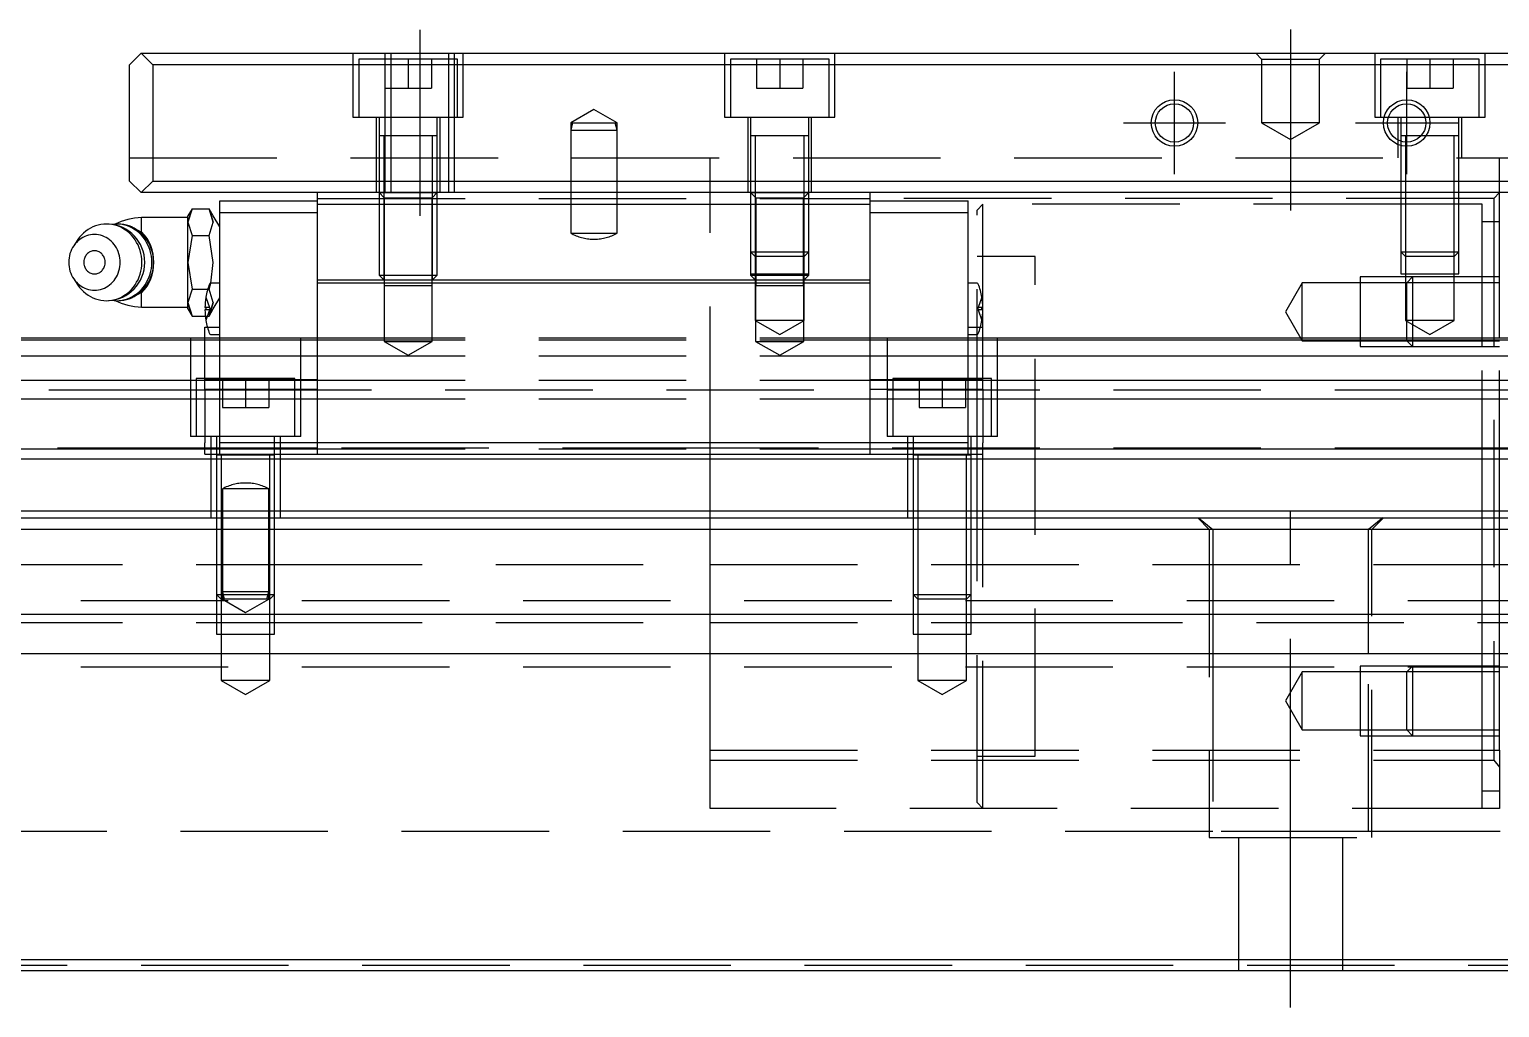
# Model space of a CAD drawing. Extents: x -12 to 851, y -348 to 120.
# Drawn here: x 181.4 to 308, y -322.5 to -238.3 of the extents above; entities that cross this region are included whole.
import ezdxf

# ---------------------------------------------------------------- set-up
doc = ezdxf.new("R2010")
doc.units = 0
doc.linetypes.add('CENTER', pattern=[50.8, 31.75, -6.35, 6.35, -6.35])
doc.linetypes.add('DASHED', pattern=[19.05, 12.7, -6.35])
doc.layers.get('0').update_dxf_attribs({"linetype": 'CONTINUOUS'})
doc.layers.add('CENTER', color=1, linetype='CENTER')

msp = doc.modelspace()

# ---------------------------------------------------------------- linework, layer by layer
at = {"color": 7, "linetype": 'CONTINUOUS'}
for p, q in [((191, -240.31), (190, -241.31)), ((191, -240.31), (389, -240.31)), ((192, -241.31), (191, -240.31)), ((190, -251.31), (190, -241.31)), ((388, -241.31), (192, -241.31)), ((192, -241.31), (192, -251.31)), ((216.5, -247.41), (211.5, -247.41)), ((248.5, -247.41), (243.5, -247.41)), ((248.5, -247.41), (243.5, -247.41)), ((190, -251.31), (191, -252.31)), ((191, -252.31), (192, -251.31)), ((192, -251.31), (388, -251.31)), ((389, -252.31), (191, -252.31)), ((197.77, -253.01), (206.2, -253.01)), ((197.77, -254.01), (197.77, -253.01)), ((206.2, -253.31), (206.2, -252.31)), ((253.8, -253.31), (253.8, -252.31)), ((253.8, -253.01), (262.23, -253.01)), ((262.23, -254.01), (262.23, -253.01)), ((308, -264.81), (308, -252.31)), ((195.04, -254.46), (191.04, -254.46)), ((191.04, -255.7), (191.04, -254.46)), ((195.4, -253.69), (195.04, -254.31)), ((195.4, -253.69), (195.04, -254.85)), ((195.04, -254.85), (195.04, -254.31)), ((195.4, -253.69), (195.4, -253.69)), ((195.4, -253.69), (196.87, -253.69)), ((197.22, -254.31), (196.87, -253.69)), ((197.22, -254.85), (196.87, -253.69)), ((197.77, -255.25), (197.22, -254.31)), ((197.77, -254.01), (206.2, -254.01)), ((197.77, -273.81), (197.77, -254.01)), ((206.2, -259.81), (206.2, -253.31)), ((206.2, -253.31), (253.8, -253.31)), ((253.8, -259.81), (253.8, -253.31)), ((253.8, -254.01), (262.23, -254.01)), ((262.23, -273.81), (262.23, -254.01)), ((186.24, -255.63), (186.05, -255.79)), ((186.44, -255.49), (186.24, -255.63)), ((186.64, -255.36), (186.44, -255.49)), ((186.86, -255.26), (186.64, -255.36)), ((187.08, -255.17), (186.86, -255.26)), ((187.31, -255.1), (187.08, -255.17)), ((187.55, -255.05), (187.31, -255.1)), ((187.78, -255.02), (187.55, -255.05)), ((188.02, -255.01), (187.78, -255.02)), ((188.26, -255.02), (188.02, -255.01)), ((188.5, -255.05), (188.26, -255.02)), ((188.88, -255.01), (188.47, -255.04)), ((188.73, -255.1), (188.5, -255.05)), ((188.96, -255.17), (188.73, -255.1)), ((189.12, -255.02), (188.88, -255.01)), ((189.03, -255.01), (188.88, -255.01)), ((189.19, -255.26), (188.96, -255.17)), ((189.27, -255.02), (189.03, -255.01)), ((189.36, -255.05), (189.12, -255.02)), ((189.4, -255.37), (189.19, -255.26)), ((189.51, -255.05), (189.27, -255.02)), ((189.59, -255.1), (189.36, -255.05)), ((189.61, -255.5), (189.4, -255.37)), ((189.74, -255.1), (189.51, -255.05)), ((189.82, -255.17), (189.59, -255.1)), ((189.81, -255.64), (189.61, -255.5)), ((189.97, -255.17), (189.74, -255.1)), ((190, -255.8), (189.81, -255.64)), ((190.04, -255.26), (189.82, -255.17)), ((190.2, -255.26), (189.97, -255.17)), ((190.26, -255.37), (190.04, -255.26)), ((190.42, -255.37), (190.2, -255.26)), ((190.47, -255.5), (190.26, -255.37)), ((190.28, -255.3), (191.04, -255.7)), ((190.62, -255.5), (190.42, -255.37)), ((190.67, -255.64), (190.47, -255.5)), ((190.82, -255.64), (190.62, -255.5)), ((190.86, -255.8), (190.67, -255.64)), ((191.01, -255.8), (190.82, -255.64)), ((195.04, -254.85), (195.4, -256)), ((195.04, -258.31), (195.04, -254.85)), ((196.87, -256), (197.22, -254.85)), ((185.2, -256.89), (185.1, -257.04)), ((185.56, -256.35), (185.2, -256.89)), ((185.31, -256.74), (185.2, -256.89)), ((185.43, -256.6), (185.31, -256.74)), ((185.56, -256.47), (185.43, -256.6)), ((185.71, -256.15), (185.56, -256.35)), ((185.69, -256.36), (185.56, -256.47)), ((185.84, -256.26), (185.69, -256.36)), ((185.88, -255.96), (185.71, -256.15)), ((185.99, -256.17), (185.84, -256.26)), ((186.05, -255.79), (185.88, -255.96)), ((186.15, -256.09), (185.99, -256.17)), ((186.31, -256.02), (186.15, -256.09)), ((186.48, -255.97), (186.31, -256.02)), ((186.65, -255.94), (186.48, -255.97)), ((186.82, -255.92), (186.65, -255.94)), ((187, -255.91), (186.82, -255.92)), ((187.17, -255.92), (187, -255.91)), ((187.34, -255.94), (187.17, -255.92)), ((187.51, -255.98), (187.34, -255.94)), ((187.68, -256.03), (187.51, -255.98)), ((187.84, -256.1), (187.68, -256.03)), ((188, -256.18), (187.84, -256.1)), ((188.15, -256.27), (188, -256.18)), ((188.29, -256.37), (188.15, -256.27)), ((188.43, -256.49), (188.29, -256.37)), ((188.56, -256.62), (188.43, -256.49)), ((188.67, -256.76), (188.56, -256.62)), ((188.78, -256.9), (188.67, -256.76)), ((188.88, -257.06), (188.78, -256.9)), ((190.17, -255.98), (190, -255.8)), ((190.34, -256.17), (190.17, -255.98)), ((190.49, -256.37), (190.34, -256.17)), ((190.62, -256.59), (190.49, -256.37)), ((190.74, -256.81), (190.62, -256.59)), ((190.84, -257.05), (190.74, -256.81)), ((191.03, -255.98), (190.86, -255.8)), ((191.19, -255.98), (191.01, -255.8)), ((191.2, -256.17), (191.03, -255.98)), ((191.35, -256.17), (191.19, -255.98)), ((191.34, -256.37), (191.2, -256.17)), ((191.48, -256.59), (191.34, -256.37)), ((191.5, -256.37), (191.35, -256.17)), ((191.59, -256.81), (191.48, -256.59)), ((191.63, -256.59), (191.5, -256.37)), ((191.69, -257.05), (191.59, -256.81)), ((191.75, -256.81), (191.63, -256.59)), ((191.85, -257.05), (191.75, -256.81)), ((195.4, -256), (195.04, -258.31)), ((195.4, -256), (196.87, -256)), ((197.22, -258.31), (196.87, -256)), ((184.8, -257.93), (184.77, -258.12)), ((184.77, -258.12), (184.77, -258.31)), ((184.83, -257.74), (184.8, -257.93)), ((184.88, -257.56), (184.83, -257.74)), ((184.94, -257.38), (184.88, -257.56)), ((185.02, -257.21), (184.94, -257.38)), ((185.1, -257.04), (185.02, -257.21)), ((186.08, -258.14), (186.06, -258.22)), ((186.06, -258.22), (186.06, -258.31)), ((186.09, -258.05), (186.08, -258.14)), ((186.12, -257.97), (186.09, -258.05)), ((186.15, -257.89), (186.12, -257.97)), ((186.19, -257.81), (186.15, -257.89)), ((186.23, -257.74), (186.19, -257.81)), ((186.28, -257.67), (186.23, -257.74)), ((186.33, -257.6), (186.28, -257.67)), ((186.39, -257.54), (186.33, -257.6)), ((186.46, -257.49), (186.39, -257.54)), ((186.52, -257.44), (186.46, -257.49)), ((186.59, -257.4), (186.52, -257.44)), ((186.67, -257.37), (186.59, -257.4)), ((186.75, -257.34), (186.67, -257.37)), ((186.82, -257.33), (186.75, -257.34)), ((186.9, -257.31), (186.82, -257.33)), ((186.99, -257.31), (186.9, -257.31)), ((187.07, -257.31), (186.99, -257.31)), ((187.15, -257.33), (187.07, -257.31)), ((187.22, -257.34), (187.15, -257.33)), ((187.3, -257.37), (187.22, -257.34)), ((187.38, -257.4), (187.3, -257.37)), ((187.45, -257.44), (187.38, -257.4)), ((187.52, -257.49), (187.45, -257.44)), ((187.58, -257.54), (187.52, -257.49)), ((187.64, -257.6), (187.58, -257.54)), ((187.69, -257.67), (187.64, -257.6)), ((187.74, -257.74), (187.69, -257.67)), ((187.79, -257.81), (187.74, -257.74)), ((187.82, -257.89), (187.79, -257.81)), ((187.85, -257.97), (187.82, -257.89)), ((187.88, -258.05), (187.85, -257.97)), ((187.9, -258.14), (187.88, -258.05)), ((187.91, -258.22), (187.9, -258.14)), ((187.91, -258.31), (187.91, -258.22)), ((188.96, -257.22), (188.88, -257.06)), ((189.03, -257.39), (188.96, -257.22)), ((189.09, -257.57), (189.03, -257.39)), ((189.14, -257.75), (189.09, -257.57)), ((189.18, -257.94), (189.14, -257.75)), ((189.2, -258.12), (189.18, -257.94)), ((189.2, -258.31), (189.2, -258.12)), ((190.92, -257.29), (190.84, -257.05)), ((190.98, -257.54), (190.92, -257.29)), ((191.03, -257.79), (190.98, -257.54)), ((191.06, -258.05), (191.03, -257.79)), ((191.07, -258.31), (191.06, -258.05)), ((191.78, -257.29), (191.69, -257.05)), ((191.84, -257.54), (191.78, -257.29)), ((191.89, -257.79), (191.84, -257.54)), ((191.93, -257.29), (191.85, -257.05)), ((191.92, -258.05), (191.89, -257.79)), ((191.93, -258.31), (191.92, -258.05)), ((192, -257.54), (191.93, -257.29)), ((192.04, -257.79), (192, -257.54)), ((192.07, -258.05), (192.04, -257.79)), ((192.08, -258.31), (192.07, -258.05)), ((184.77, -258.31), (184.77, -258.5)), ((184.77, -258.5), (184.8, -258.69)), ((184.8, -258.69), (184.83, -258.88)), ((184.83, -258.88), (184.88, -259.06)), ((184.88, -259.06), (184.94, -259.24)), ((184.94, -259.24), (185.02, -259.41)), ((185.02, -259.41), (185.1, -259.58)), ((186.06, -258.31), (186.06, -258.4)), ((186.06, -258.4), (186.08, -258.48)), ((186.08, -258.48), (186.09, -258.57)), ((186.09, -258.57), (186.12, -258.65)), ((186.12, -258.65), (186.15, -258.73)), ((186.15, -258.73), (186.19, -258.81)), ((186.19, -258.81), (186.23, -258.88)), ((186.23, -258.88), (186.28, -258.95)), ((186.28, -258.95), (186.33, -259.02)), ((186.33, -259.02), (186.39, -259.08)), ((186.39, -259.08), (186.46, -259.13)), ((186.46, -259.13), (186.52, -259.18)), ((186.52, -259.18), (186.59, -259.22)), ((186.59, -259.22), (186.67, -259.25)), ((186.67, -259.25), (186.75, -259.28)), ((186.75, -259.28), (186.82, -259.29)), ((186.82, -259.29), (186.9, -259.31)), ((186.9, -259.31), (186.99, -259.31)), ((186.99, -259.31), (187.07, -259.31)), ((187.07, -259.31), (187.15, -259.29)), ((187.15, -259.29), (187.22, -259.28)), ((187.22, -259.28), (187.3, -259.25)), ((187.3, -259.25), (187.38, -259.22)), ((187.38, -259.22), (187.45, -259.18)), ((187.45, -259.18), (187.52, -259.13)), ((187.52, -259.13), (187.58, -259.08)), ((187.58, -259.08), (187.64, -259.02)), ((187.64, -259.02), (187.69, -258.95)), ((187.69, -258.95), (187.74, -258.88)), ((187.74, -258.88), (187.79, -258.81)), ((187.79, -258.81), (187.82, -258.73)), ((187.82, -258.73), (187.85, -258.65)), ((187.85, -258.65), (187.88, -258.57)), ((187.88, -258.57), (187.9, -258.48)), ((187.9, -258.48), (187.91, -258.4)), ((187.91, -258.4), (187.91, -258.31)), ((188.78, -259.72), (188.88, -259.56)), ((188.88, -259.56), (188.96, -259.4)), ((188.96, -259.4), (189.03, -259.23)), ((189.03, -259.23), (189.09, -259.05)), ((189.09, -259.05), (189.14, -258.87)), ((189.14, -258.87), (189.18, -258.68)), ((189.18, -258.68), (189.2, -258.5)), ((189.2, -258.5), (189.2, -258.31)), ((190.84, -259.57), (190.92, -259.33)), ((190.92, -259.33), (190.98, -259.08)), ((190.98, -259.08), (191.03, -258.83)), ((191.03, -258.83), (191.06, -258.57)), ((191.06, -258.57), (191.07, -258.31)), ((191.69, -259.57), (191.78, -259.33)), ((191.78, -259.33), (191.84, -259.08)), ((191.84, -259.08), (191.89, -258.83)), ((191.85, -259.57), (191.93, -259.33)), ((191.89, -258.83), (191.92, -258.57)), ((191.92, -258.57), (191.93, -258.31)), ((191.93, -259.33), (192, -259.08)), ((192, -259.08), (192.04, -258.83)), ((192.04, -258.83), (192.07, -258.57)), ((192.07, -258.57), (192.08, -258.31)), ((195.04, -261.77), (195.04, -258.31)), ((195.04, -258.31), (195.4, -260.62)), ((197, -260.11), (197.22, -258.31)), ((185.1, -259.58), (185.2, -259.73)), ((185.2, -259.73), (185.31, -259.88)), ((185.2, -259.73), (185.56, -260.27)), ((185.31, -259.88), (185.43, -260.02)), ((185.43, -260.02), (185.56, -260.15)), ((185.56, -260.15), (185.69, -260.26)), ((185.56, -260.27), (185.71, -260.47)), ((185.69, -260.26), (185.84, -260.36)), ((185.71, -260.47), (185.88, -260.66)), ((185.84, -260.36), (185.99, -260.45)), ((185.88, -260.66), (186.05, -260.83)), ((185.99, -260.45), (186.15, -260.53)), ((186.15, -260.53), (186.31, -260.6)), ((186.31, -260.6), (186.48, -260.65)), ((186.48, -260.65), (186.65, -260.68)), ((186.65, -260.68), (186.82, -260.7)), ((186.82, -260.7), (187, -260.71)), ((187, -260.71), (187.17, -260.7)), ((187.17, -260.7), (187.34, -260.68)), ((187.34, -260.68), (187.51, -260.64)), ((187.51, -260.64), (187.68, -260.59)), ((187.68, -260.59), (187.84, -260.52)), ((187.84, -260.52), (188, -260.44)), ((188, -260.44), (188.15, -260.35)), ((188.15, -260.35), (188.29, -260.25)), ((188.29, -260.25), (188.43, -260.13)), ((188.43, -260.13), (188.56, -260)), ((188.56, -260), (188.67, -259.86)), ((188.67, -259.86), (188.78, -259.72)), ((189.81, -260.98), (190, -260.82)), ((190, -260.82), (190.17, -260.64)), ((190.17, -260.64), (190.34, -260.45)), ((190.34, -260.45), (190.49, -260.25)), ((190.49, -260.25), (190.62, -260.03)), ((190.62, -260.03), (190.74, -259.81)), ((190.67, -260.98), (190.86, -260.82)), ((190.74, -259.81), (190.84, -259.57)), ((190.82, -260.98), (191.01, -260.82)), ((190.86, -260.82), (191.03, -260.64)), ((191.01, -260.82), (191.19, -260.64)), ((191.03, -260.64), (191.2, -260.45)), ((191.19, -260.64), (191.35, -260.45)), ((191.2, -260.45), (191.34, -260.25)), ((191.34, -260.25), (191.48, -260.03)), ((191.35, -260.45), (191.5, -260.25)), ((191.48, -260.03), (191.59, -259.81)), ((191.5, -260.25), (191.63, -260.03)), ((191.59, -259.81), (191.69, -259.57)), ((191.63, -260.03), (191.75, -259.81)), ((191.75, -259.81), (191.85, -259.57)), ((195.4, -260.62), (195.04, -261.77)), ((195.4, -260.62), (196.74, -260.62)), ((197.77, -260.11), (196.99, -260.11)), ((206.2, -259.81), (253.8, -259.81)), ((206.2, -260.06), (206.2, -259.81)), ((206.2, -273.81), (206.2, -260.06)), ((206.2, -260.06), (253.8, -260.06)), ((253.8, -260.06), (253.8, -259.81)), ((253.8, -273.81), (253.8, -260.06)), ((263.01, -260.11), (262.23, -260.11)), ((186.05, -260.83), (186.24, -260.99)), ((186.24, -260.99), (186.44, -261.13)), ((186.44, -261.13), (186.64, -261.26)), ((186.64, -261.26), (186.86, -261.36)), ((186.86, -261.36), (187.08, -261.45)), ((187.08, -261.45), (187.31, -261.52)), ((187.31, -261.52), (187.55, -261.57)), ((187.55, -261.57), (187.78, -261.6)), ((187.78, -261.6), (188.02, -261.61)), ((188.02, -261.61), (188.26, -261.6)), ((188.26, -261.6), (188.5, -261.57)), ((188.47, -261.58), (188.88, -261.61)), ((188.5, -261.57), (188.73, -261.52)), ((188.73, -261.52), (188.96, -261.45)), ((188.88, -261.61), (189.12, -261.6)), ((188.88, -261.61), (189.03, -261.61)), ((188.96, -261.45), (189.19, -261.36)), ((189.03, -261.61), (189.27, -261.6)), ((189.12, -261.6), (189.36, -261.57)), ((189.19, -261.36), (189.4, -261.25)), ((189.27, -261.6), (189.51, -261.57)), ((189.36, -261.57), (189.59, -261.52)), ((189.4, -261.25), (189.61, -261.12)), ((189.51, -261.57), (189.74, -261.52)), ((189.59, -261.52), (189.82, -261.45)), ((189.61, -261.12), (189.81, -260.98)), ((189.74, -261.52), (189.97, -261.45)), ((189.82, -261.45), (190.04, -261.36)), ((189.97, -261.45), (190.2, -261.36)), ((190.04, -261.36), (190.26, -261.25)), ((190.2, -261.36), (190.42, -261.25)), ((190.26, -261.25), (190.47, -261.12)), ((191.04, -260.92), (190.28, -261.32)), ((190.42, -261.25), (190.62, -261.12)), ((190.47, -261.12), (190.67, -260.98)), ((190.62, -261.12), (190.82, -260.98)), ((191.04, -262.16), (191.04, -260.92)), ((195.04, -262.31), (195.04, -261.77)), ((195.04, -261.77), (195.4, -262.93)), ((191.04, -262.16), (195.04, -262.16)), ((195.04, -262.31), (195.4, -262.93)), ((195.4, -262.93), (195.4, -262.93)), ((195.4, -262.93), (196.53, -262.93)), ((196.5, -262.21), (196.58, -262.21)), ((196.58, -262.41), (196.5, -262.41)), ((196.58, -262.21), (196.58, -262.41)), ((263.42, -262.41), (263.42, -262.21)), ((263.42, -262.21), (263.5, -262.21)), ((263.5, -262.41), (263.42, -262.41)), ((196.5, -263.88), (196.71, -263.88)), ((196.5, -266.48), (196.5, -263.88)), ((196.99, -264.51), (197.77, -264.51)), ((262.23, -264.51), (263.01, -264.51)), ((263.29, -263.88), (263.5, -263.88)), ((263.5, -266.48), (263.5, -263.88)), ((0, -264.81), (196.5, -264.81)), ((0, -264.97), (196.5, -264.97)), ((263.5, -264.81), (316.5, -264.81)), ((263.5, -264.97), (316.5, -264.97)), ((0, -266.37), (196.5, -266.37)), ((196.5, -268.39), (196.5, -266.48)), ((263.5, -266.37), (316.5, -266.37)), ((263.5, -268.39), (263.5, -266.48)), ((196.5, -269.24), (196.5, -268.39)), ((196.5, -268.39), (197.77, -268.39)), ((262.23, -268.39), (263.5, -268.39)), ((263.5, -269.24), (263.5, -268.39)), ((0, -268.45), (196.5, -268.45)), ((196.5, -269.24), (196.5, -273.85)), ((196.5, -269.24), (197.77, -269.24)), ((262.23, -269.24), (263.5, -269.24)), ((263.5, -268.45), (316.5, -268.45)), ((263.5, -269.24), (263.5, -273.85)), ((0, -270.07), (196.5, -270.07)), ((263.5, -270.07), (316.5, -270.07)), ((0, -274.36), (196.5, -274.36)), ((196.5, -274.81), (196.5, -273.85)), ((197.77, -273.81), (206.2, -273.81)), ((197.77, -274.81), (197.77, -273.81)), ((206.2, -274.81), (206.2, -273.81)), ((206.2, -273.81), (253.8, -273.81)), ((253.8, -273.81), (262.23, -273.81)), ((253.8, -274.81), (253.8, -273.81)), ((262.23, -274.81), (262.23, -273.81)), ((263.5, -274.81), (263.5, -273.85)), ((263.5, -274.36), (316.5, -274.36)), ((0, -275.21), (580, -275.21)), ((196.5, -274.81), (197.77, -274.81)), ((202.5, -274.91), (197.5, -274.91)), ((197.77, -274.81), (206.2, -274.81)), ((206.2, -274.81), (253.8, -274.81)), ((253.8, -274.81), (262.23, -274.81)), ((262.5, -274.91), (257.5, -274.91)), ((262.5, -274.91), (257.5, -274.91)), ((262.23, -274.81), (263.5, -274.81)), ((0, -279.71), (580, -279.71)), ((1, -280.31), (579, -280.31)), ((578, -281.31), (2, -281.31)), ((578, -288.61), (2, -288.61)), ((578, -292.01), (2, -292.01)), ((2, -318.31), (578, -318.31)), ((579, -319.31), (1, -319.31))]:
    msp.add_line(p, q, dxfattribs=at)
at = {"color": 3, "linetype": 'DASHED'}
for p, q in [((209.25, -240.31), (209.25, -245.81)), ((212, -240.31), (212, -240.81)), ((212.5, -240.31), (212.5, -252.31)), ((217.5, -252.31), (217.5, -240.31)), ((218, -240.81), (218, -240.31)), ((218.75, -245.81), (218.75, -240.31)), ((241.25, -240.31), (241.25, -245.81)), ((250.75, -245.81), (250.75, -240.31)), ((287, -240.31), (287.5, -240.81)), ((292.5, -240.81), (293, -240.31)), ((297.25, -240.31), (297.25, -245.81)), ((306.75, -245.81), (306.75, -240.31)), ((209.75, -240.81), (209.75, -245.81)), ((218.25, -240.81), (209.75, -240.81)), ((212, -240.81), (212, -243.31)), ((214, -240.81), (214, -243.31)), ((216, -240.81), (216, -243.31)), ((218, -245.81), (218, -240.81)), ((218.25, -245.81), (218.25, -240.81)), ((241.75, -240.81), (241.75, -245.81)), ((250.25, -240.81), (241.75, -240.81)), ((244, -240.81), (244, -243.31)), ((246, -240.81), (246, -243.31)), ((248, -240.81), (248, -243.31)), ((250.25, -245.81), (250.25, -240.81)), ((287.5, -240.81), (287.5, -246.31)), ((287.5, -240.81), (292.5, -240.81)), ((292.5, -246.31), (292.5, -240.81)), ((297.75, -240.81), (297.75, -245.81)), ((306.25, -240.81), (297.75, -240.81)), ((300, -240.81), (300, -243.31)), ((302, -240.81), (302, -243.31)), ((304, -240.81), (304, -243.31)), ((306.25, -245.81), (306.25, -240.81)), ((212, -243.31), (212, -245.81)), ((212, -243.31), (214, -243.31)), ((214, -243.31), (216, -243.31)), ((244, -243.31), (246, -243.31)), ((246, -243.31), (248, -243.31)), ((300, -243.31), (302, -243.31)), ((302, -243.31), (304, -243.31)), ((230, -245.16), (228, -246.31)), ((232, -246.31), (230, -245.16)), ((209.25, -245.81), (218.75, -245.81)), ((211.25, -245.81), (211.25, -252.31)), ((211.5, -245.81), (211.5, -247.41)), ((212, -245.81), (212, -247.41)), ((216.5, -247.41), (216.5, -245.81)), ((216.75, -252.31), (216.75, -245.81)), ((218, -252.31), (218, -245.81)), ((228, -246.31), (228, -246.94)), ((228.17, -246.31), (228, -246.94)), ((228, -246.31), (230, -246.31)), ((230, -246.31), (232, -246.31)), ((232, -246.94), (231.83, -246.31)), ((232, -246.94), (232, -246.31)), ((241.25, -245.81), (250.75, -245.81)), ((243.25, -245.81), (243.25, -252.31)), ((243.5, -245.81), (243.5, -247.41)), ((248.5, -247.41), (248.5, -245.81)), ((248.75, -252.31), (248.75, -245.81)), ((287.5, -246.31), (290, -247.75)), ((292.5, -246.31), (287.5, -246.31)), ((290, -247.75), (292.5, -246.31)), ((297.25, -245.81), (306.75, -245.81)), ((299.25, -245.81), (299.25, -249.31)), ((299.5, -245.81), (299.5, -247.41)), ((304.5, -247.41), (304.5, -245.81)), ((304.75, -249.31), (304.75, -245.81)), ((211.5, -247.41), (211.5, -252.31)), ((211.5, -247.41), (211.5, -247.41)), ((211.5, -247.41), (211.5, -247.42)), ((216.5, -247.41), (211.5, -247.41)), ((211.9, -247.41), (211.9, -252.31)), ((212, -247.41), (212, -252.31)), ((216.1, -252.31), (216.1, -247.41)), ((216.5, -247.41), (216.5, -247.41)), ((216.5, -252.31), (216.5, -247.41)), ((216.5, -247.42), (216.5, -247.41)), ((228, -246.94), (228, -252.31)), ((228, -246.94), (232, -246.94)), ((232, -252.31), (232, -246.94)), ((243.5, -247.41), (243.5, -252.31)), ((243.5, -247.41), (243.5, -247.41)), ((243.5, -247.41), (243.5, -247.42)), ((248.5, -247.41), (243.5, -247.41)), ((243.9, -247.41), (243.9, -252.31)), ((248.1, -252.31), (248.1, -247.41)), ((248.5, -247.41), (248.5, -247.41)), ((248.5, -252.31), (248.5, -247.41)), ((248.5, -247.42), (248.5, -247.41)), ((299.5, -247.41), (299.5, -247.42)), ((299.5, -247.41), (299.5, -247.88)), ((299.5, -247.41), (299.5, -247.41)), ((301.23, -247.41), (299.5, -247.41)), ((299.5, -247.88), (299.5, -248.25)), ((299.9, -247.41), (299.9, -247.96)), ((299.9, -247.96), (299.9, -248.31)), ((301.67, -247.41), (301.23, -247.41)), ((304.5, -247.41), (301.67, -247.41)), ((304.1, -249.31), (304.1, -247.41)), ((304.5, -247.42), (304.5, -247.41)), ((304.5, -247.41), (304.5, -247.41)), ((304.5, -249.31), (304.5, -247.41)), ((190, -249.31), (390, -249.31)), ((240, -252.31), (240, -249.31)), ((299.5, -248.25), (299.5, -249.31)), ((299.5, -249.31), (299.5, -252.31)), ((299.5, -249.31), (299.5, -252.31)), ((299.9, -248.31), (299.9, -249.31)), ((299.9, -249.31), (299.9, -252.31)), ((304.1, -252.31), (304.1, -249.31)), ((304.5, -252.31), (304.5, -249.31)), ((304.5, -252.31), (304.5, -249.31)), ((308, -252.31), (308, -249.31)), ((206.2, -252.81), (253.8, -252.81)), ((211.5, -252.31), (211.94, -252.75)), ((211.5, -252.31), (211.5, -259.41)), ((211.5, -252.31), (216.5, -252.31)), ((211.9, -252.31), (211.9, -259.81)), ((211.94, -252.75), (211.94, -260.31)), ((211.94, -252.75), (216.06, -252.75)), ((216.06, -252.75), (216.5, -252.31)), ((216.06, -260.31), (216.06, -252.75)), ((216.1, -259.81), (216.1, -252.31)), ((216.5, -259.41), (216.5, -252.31)), ((228, -252.31), (228, -255.81)), ((232, -255.81), (232, -252.31)), ((240, -274.81), (240, -252.31)), ((243.5, -252.31), (243.94, -252.75)), ((243.5, -252.31), (243.5, -259.41)), ((243.5, -252.31), (248.5, -252.31)), ((243.9, -252.31), (243.9, -259.81)), ((243.94, -252.75), (243.94, -260.31)), ((243.94, -252.75), (248.06, -252.75)), ((248.06, -252.75), (248.5, -252.31)), ((248.06, -260.31), (248.06, -252.75)), ((248.1, -259.81), (248.1, -252.31)), ((248.5, -259.41), (248.5, -252.31)), ((307.5, -252.81), (253.8, -252.81)), ((299.5, -252.31), (299.5, -257.41)), ((299.5, -252.31), (299.5, -257.41)), ((299.9, -252.31), (299.9, -257.81)), ((304.1, -257.81), (304.1, -252.31)), ((304.5, -257.41), (304.5, -252.31)), ((304.5, -257.41), (304.5, -252.31)), ((308, -252.31), (307.5, -252.81)), ((307.5, -252.81), (307.5, -301.16)), ((195.04, -254.85), (195.4, -253.69)), ((196.87, -253.69), (197.22, -254.85)), ((263.5, -253.31), (263, -253.81)), ((263, -273.31), (263, -253.81)), ((299.5, -253.31), (263.5, -253.31)), ((263.5, -263.88), (263.5, -253.31)), ((299.9, -253.31), (299.5, -253.31)), ((304.1, -253.31), (299.9, -253.31)), ((304.5, -253.31), (304.1, -253.31)), ((306.5, -253.31), (304.5, -253.31)), ((306.5, -259.56), (306.5, -253.31)), ((308, -254.81), (306.5, -254.81)), ((228, -255.81), (232, -255.81)), ((229.94, -256.31), (230.06, -256.31)), ((243.5, -257.41), (243.9, -257.81)), ((243.5, -257.41), (243.9, -257.41)), ((243.9, -257.41), (248.5, -257.41)), ((248.1, -257.81), (243.9, -257.81)), ((248.1, -257.81), (248.5, -257.41)), ((268, -257.81), (263, -257.81)), ((268, -279.31), (268, -257.81)), ((299.5, -257.41), (299.9, -257.81)), ((299.5, -257.41), (299.5, -259.31)), ((299.5, -257.41), (304.5, -257.41)), ((299.9, -257.81), (299.9, -259.31)), ((304.1, -257.81), (299.9, -257.81)), ((304.1, -257.81), (304.5, -257.41)), ((304.1, -259.31), (304.1, -257.81)), ((304.5, -259.31), (304.5, -257.41)), ((211.5, -259.41), (211.9, -259.81)), ((211.5, -259.41), (216.5, -259.41)), ((216.1, -259.81), (216.5, -259.41)), ((243.5, -259.31), (243.9, -259.31)), ((243.5, -259.41), (243.9, -259.81)), ((243.5, -259.41), (248.5, -259.41)), ((243.9, -259.31), (248.5, -259.31)), ((248.1, -259.81), (248.5, -259.41)), ((300.5, -259.56), (296, -259.56)), ((296, -259.56), (296, -265.56)), ((299.5, -259.31), (304.5, -259.31)), ((299.9, -259.31), (299.9, -263.31)), ((300.5, -259.56), (300, -260.06)), ((308, -259.56), (300.5, -259.56)), ((308, -259.56), (300.5, -259.56)), ((300.5, -259.56), (300.5, -264.81)), ((304.1, -263.31), (304.1, -259.31)), ((306.5, -260.06), (306.5, -259.56)), ((196.74, -260.62), (196.87, -260.62)), ((196.87, -260.62), (197, -260.11)), ((197.22, -261.77), (196.87, -260.62)), ((211.93, -260.31), (211.93, -265.11)), ((211.93, -260.31), (216.07, -260.31)), ((216.07, -265.11), (216.07, -260.31)), ((243.9, -259.81), (243.9, -263.31)), ((243.93, -260.31), (243.93, -265.11)), ((243.93, -260.31), (248.07, -260.31)), ((248.07, -265.11), (248.07, -260.31)), ((248.1, -263.31), (248.1, -259.81)), ((291, -260.06), (289.56, -262.56)), ((296, -260.06), (291, -260.06)), ((291, -265.06), (291, -260.06)), ((300, -260.06), (296, -260.06)), ((308, -260.06), (300, -260.06)), ((300, -264.81), (300, -260.06)), ((306.5, -264.81), (306.5, -260.06)), ((195.4, -262.93), (195.04, -261.77)), ((196.58, -261.31), (196.9, -262.21)), ((196.58, -261.31), (196.58, -261.31)), ((196.58, -261.31), (196.58, -261.31)), ((196.58, -261.31), (196.58, -261.31)), ((196.58, -261.31), (196.58, -261.31)), ((197.22, -261.77), (196.87, -262.93)), ((196.87, -262.93), (197.22, -261.77)), ((197.22, -262.31), (197.77, -261.37)), ((263.42, -261.31), (263.1, -262.21)), ((263.42, -261.31), (263.42, -261.31)), ((263.42, -261.31), (263.42, -261.31)), ((196.53, -262.93), (196.87, -262.93)), ((196.9, -262.21), (196.58, -262.21)), ((196.9, -262.41), (196.58, -263.31)), ((196.9, -262.41), (196.58, -262.41)), ((196.58, -263.31), (196.58, -263.31)), ((196.58, -263.31), (196.58, -263.31)), ((196.87, -262.93), (197.22, -262.31)), ((196.9, -262.21), (196.94, -262.31)), ((196.9, -262.41), (196.94, -262.31)), ((243.9, -263.31), (246, -264.52)), ((248.1, -263.31), (243.9, -263.31)), ((246, -264.52), (248.1, -263.31)), ((263.1, -262.21), (263.06, -262.31)), ((263.1, -262.41), (263.06, -262.31)), ((263.42, -262.21), (263.1, -262.21)), ((263.1, -262.41), (263.42, -263.31)), ((263.42, -262.41), (263.1, -262.41)), ((263.42, -263.31), (263.42, -263.31)), ((263.42, -263.31), (263.42, -263.31)), ((289.56, -262.56), (291, -265.06)), ((299.9, -263.31), (302, -264.52)), ((304.1, -263.31), (299.9, -263.31)), ((302, -264.52), (304.1, -263.31)), ((196.71, -263.88), (197.77, -263.88)), ((262.23, -263.88), (263.29, -263.88)), ((195.25, -264.81), (195.25, -273.31)), ((196.5, -264.81), (197.77, -264.81)), ((196.5, -264.97), (197.77, -264.97)), ((197.77, -264.81), (206.2, -264.81)), ((197.77, -264.97), (206.2, -264.97)), ((204.75, -273.31), (204.75, -264.81)), ((206.2, -264.81), (253.8, -264.81)), ((206.2, -264.97), (253.8, -264.97)), ((211.93, -265.11), (214, -266.3)), ((211.93, -265.11), (216.07, -265.11)), ((214, -266.3), (216.07, -265.11)), ((243.93, -265.11), (246, -266.3)), ((243.93, -265.11), (248.07, -265.11)), ((246, -266.3), (248.07, -265.11)), ((253.8, -264.81), (262.23, -264.81)), ((253.8, -264.97), (262.23, -264.97)), ((255.25, -264.81), (255.25, -273.31)), ((262.23, -264.81), (263.5, -264.81)), ((262.23, -264.97), (263.5, -264.97)), ((264.75, -273.31), (264.75, -264.81)), ((291, -265.06), (296, -265.06)), ((296, -265.06), (300, -265.06)), ((296, -265.56), (300.5, -265.56)), ((300, -265.06), (300, -264.81)), ((300, -265.06), (300.5, -265.56)), ((300, -265.06), (308, -265.06)), ((300.5, -264.81), (300.5, -265.56)), ((300.5, -265.56), (308, -265.56)), ((300.5, -265.56), (308, -265.56)), ((306.5, -265.06), (306.5, -264.81)), ((306.5, -265.56), (306.5, -265.06)), ((306.5, -280.31), (306.5, -265.56)), ((308, -280.31), (308, -264.81)), ((196.5, -266.37), (197.77, -266.37)), ((197.77, -266.37), (206.2, -266.37)), ((206.2, -266.37), (253.8, -266.37)), ((253.8, -266.37), (262.23, -266.37)), ((262.23, -266.37), (263.5, -266.37)), ((195.75, -268.31), (195.75, -273.31)), ((196.5, -268.31), (195.75, -268.31)), ((197.77, -268.31), (196.5, -268.31)), ((204.25, -268.31), (197.77, -268.31)), ((197.77, -268.39), (206.2, -268.39)), ((198, -268.31), (198, -270.81)), ((200, -268.31), (200, -270.81)), ((202, -268.31), (202, -270.81)), ((204.25, -273.31), (204.25, -268.31)), ((253.8, -268.39), (262.23, -268.39)), ((255.75, -268.31), (255.75, -273.31)), ((262.23, -268.31), (255.75, -268.31)), ((258, -268.31), (258, -270.81)), ((260, -268.31), (260, -270.81)), ((262, -268.31), (262, -270.81)), ((263.5, -268.31), (262.23, -268.31)), ((264.25, -268.31), (263.5, -268.31)), ((264.25, -273.31), (264.25, -268.31)), ((195.75, -269.31), (144.25, -269.31)), ((196.5, -269.31), (195.75, -269.31)), ((196.5, -268.45), (197.77, -268.45)), ((197.77, -269.31), (196.5, -269.31)), ((197.77, -268.45), (206.2, -268.45)), ((197.77, -269.24), (206.2, -269.24)), ((204.25, -269.31), (197.77, -269.31)), ((206.2, -269.31), (204.25, -269.31)), ((206.2, -268.45), (253.8, -268.45)), ((268, -269.31), (206.2, -269.31)), ((253.8, -268.45), (262.23, -268.45)), ((253.8, -269.24), (262.23, -269.24)), ((262.23, -268.45), (263.5, -268.45)), ((306.5, -269.31), (268, -269.31)), ((308, -269.31), (306.5, -269.31)), ((315, -269.31), (308, -269.31)), ((196.5, -270.07), (197.77, -270.07)), ((197.77, -270.07), (206.2, -270.07)), ((198, -270.81), (200, -270.81)), ((200, -270.81), (202, -270.81)), ((206.2, -270.07), (253.8, -270.07)), ((253.8, -270.07), (262.23, -270.07)), ((258, -270.81), (260, -270.81)), ((260, -270.81), (262, -270.81)), ((262.23, -270.07), (263.5, -270.07)), ((204.75, -273.31), (195.25, -273.31)), ((197, -273.31), (197, -280.31)), ((197.5, -273.31), (197.5, -274.81)), ((202.5, -274.81), (202.5, -273.31)), ((203, -280.31), (203, -273.31)), ((264.75, -273.31), (255.25, -273.31)), ((257, -273.31), (257, -280.31)), ((257.5, -273.31), (257.5, -274.81)), ((262.5, -274.81), (262.5, -273.31)), ((263, -280.31), (263, -273.31)), ((196.5, -274.31), (142.5, -274.31)), ((197.5, -274.31), (196.5, -274.31)), ((196.5, -274.36), (197.77, -274.36)), ((197.77, -274.31), (197.5, -274.31)), ((202.5, -274.31), (197.77, -274.31)), ((197.77, -274.36), (206.2, -274.36)), ((206.2, -274.31), (202.5, -274.31)), ((240, -274.31), (206.2, -274.31)), ((206.2, -274.36), (253.8, -274.36)), ((306.5, -274.31), (240, -274.31)), ((253.8, -274.36), (262.23, -274.36)), ((262.23, -274.36), (263.5, -274.36)), ((308, -274.31), (306.5, -274.31)), ((316.5, -274.31), (308, -274.31)), ((197.5, -274.81), (197.5, -274.91)), ((197.5, -274.9), (197.5, -274.91)), ((197.5, -274.91), (197.5, -274.91)), ((197.5, -274.91), (197.5, -280.31)), ((202.5, -274.91), (197.5, -274.91)), ((197.9, -274.91), (197.9, -280.31)), ((202.1, -280.31), (202.1, -274.91)), ((202.5, -274.91), (202.5, -274.81)), ((202.5, -274.91), (202.5, -274.9)), ((202.5, -274.91), (202.5, -274.91)), ((202.5, -280.31), (202.5, -274.91)), ((240, -280.31), (240, -274.81)), ((257.5, -274.81), (257.5, -274.91)), ((257.5, -274.9), (257.5, -274.91)), ((257.5, -274.91), (257.5, -280.31)), ((257.5, -274.91), (257.5, -274.91)), ((262.5, -274.91), (257.5, -274.91)), ((257.9, -274.91), (257.9, -280.31)), ((262.1, -280.31), (262.1, -274.91)), ((262.5, -274.91), (262.5, -274.81)), ((262.5, -274.91), (262.5, -274.9)), ((262.5, -280.31), (262.5, -274.91)), ((262.5, -274.91), (262.5, -274.91)), ((263.5, -279.31), (263.5, -274.81)), ((198, -277.81), (198, -280.31)), ((202, -277.81), (198, -277.81)), ((200.06, -277.31), (199.94, -277.31)), ((202, -280.31), (202, -277.81)), ((263.5, -305.31), (263.5, -279.31)), ((268, -300.81), (268, -279.31)), ((197.5, -280.31), (197.5, -286.91)), ((197.5, -280.31), (197.5, -286.91)), ((197.9, -280.31), (197.9, -287.31)), ((198, -280.31), (198, -286.68)), ((202, -286.68), (202, -280.31)), ((202.1, -287.31), (202.1, -280.31)), ((202.5, -286.91), (202.5, -280.31)), ((202.5, -286.91), (202.5, -280.31)), ((240, -288.61), (240, -280.31)), ((257.5, -280.31), (257.5, -286.91)), ((257.5, -280.31), (257.5, -286.91)), ((257.9, -280.31), (257.9, -287.31)), ((262.1, -287.31), (262.1, -280.31)), ((262.5, -286.91), (262.5, -280.31)), ((262.5, -286.91), (262.5, -280.31)), ((263, -304.81), (263, -280.31)), ((282, -280.31), (283, -281.31)), ((282.06, -280.31), (283.29, -281.31)), ((297.94, -280.31), (296.71, -281.31)), ((297, -281.31), (298, -280.31)), ((306.5, -288.61), (306.5, -280.31)), ((308, -288.61), (308, -280.31)), ((283, -281.31), (283, -307.81)), ((283.29, -281.31), (283.29, -288.61)), ((296.71, -288.61), (296.71, -281.31)), ((297, -307.81), (297, -281.31)), ((176.71, -284.31), (197.5, -284.31)), ((197.5, -284.31), (197.9, -284.31)), ((197.9, -284.31), (198, -284.31)), ((198, -284.31), (202, -284.31)), ((202, -284.31), (202.1, -284.31)), ((202.1, -284.31), (202.5, -284.31)), ((202.5, -284.31), (240, -284.31)), ((240, -284.31), (306.5, -284.31)), ((306.5, -284.31), (308, -284.31)), ((308, -284.31), (317.5, -284.31)), ((197.5, -286.91), (197.9, -287.31)), ((197.5, -286.91), (197.5, -288.61)), ((197.5, -286.91), (202.5, -286.91)), ((197.9, -287.31), (197.9, -290.31)), ((202.1, -287.31), (197.9, -287.31)), ((198, -286.68), (198, -287.31)), ((198, -286.68), (198.17, -287.31)), ((202, -286.68), (198, -286.68)), ((198, -287.31), (200, -288.46)), ((200, -288.46), (202, -287.31)), ((201.83, -287.31), (202, -286.68)), ((202, -287.31), (202, -286.68)), ((202.1, -287.31), (202.5, -286.91)), ((202.1, -290.31), (202.1, -287.31)), ((202.5, -288.61), (202.5, -286.91)), ((257.5, -286.91), (257.9, -287.31)), ((257.5, -286.91), (257.5, -288.61)), ((257.5, -286.91), (262.5, -286.91)), ((257.9, -287.31), (257.9, -290.31)), ((262.1, -287.31), (257.9, -287.31)), ((262.1, -287.31), (262.5, -286.91)), ((262.1, -290.31), (262.1, -287.31)), ((262.5, -288.61), (262.5, -286.91)), ((579.5, -287.46), (0.5, -287.46)), ((197.5, -288.61), (197.5, -290.31)), ((202.5, -290.31), (202.5, -288.61)), ((240, -292.01), (240, -288.61)), ((257.5, -288.61), (257.5, -290.31)), ((262.5, -290.31), (262.5, -288.61)), ((283.29, -288.61), (283.29, -292.01)), ((296.71, -292.01), (296.71, -288.61)), ((306.5, -292.01), (306.5, -288.61)), ((308, -292.01), (308, -288.61)), ((176.71, -289.31), (197.5, -289.31)), ((197.5, -289.31), (202.5, -289.31)), ((202.5, -289.31), (240, -289.31)), ((240, -289.31), (268, -289.31)), ((268, -289.31), (306.5, -289.31)), ((306.5, -289.31), (308, -289.31)), ((308, -289.31), (315, -289.31)), ((197.5, -290.31), (202.5, -290.31)), ((197.9, -290.31), (197.9, -294.31)), ((202.1, -294.31), (202.1, -290.31)), ((257.5, -290.31), (262.5, -290.31)), ((257.9, -290.31), (257.9, -294.31)), ((262.1, -294.31), (262.1, -290.31)), ((240, -300.31), (240, -292.01)), ((283.29, -292.01), (283.29, -307.31)), ((296.71, -307.31), (296.71, -292.01)), ((306.5, -293.06), (306.5, -292.01)), ((308, -300.31), (308, -292.01)), ((579.5, -293.16), (0.5, -293.16)), ((291, -293.56), (289.56, -296.06)), ((296, -293.56), (291, -293.56)), ((291, -298.56), (291, -293.56)), ((300.5, -293.06), (296, -293.06)), ((296, -293.06), (296, -299.06)), ((300, -293.56), (296, -293.56)), ((300.5, -293.06), (300, -293.56)), ((308, -293.56), (300, -293.56)), ((300, -298.56), (300, -293.56)), ((308, -293.06), (300.5, -293.06)), ((308, -293.06), (300.5, -293.06)), ((300.5, -293.06), (300.5, -299.06)), ((306.5, -293.56), (306.5, -293.06)), ((306.5, -298.56), (306.5, -293.56)), ((197.9, -294.31), (200, -295.52)), ((202.1, -294.31), (197.9, -294.31)), ((200, -295.52), (202.1, -294.31)), ((257.9, -294.31), (260, -295.52)), ((262.1, -294.31), (257.9, -294.31)), ((260, -295.52), (262.1, -294.31)), ((289.56, -296.06), (291, -298.56)), ((291, -298.56), (296, -298.56)), ((296, -298.56), (300, -298.56)), ((300, -298.56), (300.5, -299.06)), ((300, -298.56), (308, -298.56)), ((306.5, -299.06), (306.5, -298.56)), ((296, -299.06), (300.5, -299.06)), ((300.5, -299.06), (308, -299.06)), ((300.5, -299.06), (308, -299.06)), ((306.5, -305.31), (306.5, -299.06)), ((240, -305.31), (240, -300.31)), ((240, -300.31), (308, -300.31)), ((240, -301.16), (307.5, -301.16)), ((263, -300.81), (268, -300.81)), ((307.5, -301.16), (308, -301.76)), ((308, -300.31), (308, -305.31)), ((306.5, -303.81), (308, -303.81)), ((263, -304.81), (263.5, -305.31)), ((308, -305.31), (240, -305.31)), ((283.29, -307.31), (176.71, -307.31)), ((296.71, -307.31), (283.29, -307.31)), ((403.29, -307.31), (296.71, -307.31)), ((283, -307.81), (297, -307.81)), ((285.5, -307.81), (285.5, -319.31)), ((294.5, -319.31), (294.5, -307.81)), ((0.5, -318.81), (579.5, -318.81))]:
    msp.add_line(p, q, dxfattribs=at)
at = {"color": 3, "linetype": 'CONTINUOUS'}
for centre in [(280, -246.31), (300, -246.31)]:
    msp.add_circle(centre, 2, dxfattribs=at)
at = {"color": 7, "linetype": 'CONTINUOUS'}
for centre in [(280, -246.31), (300, -246.31)]:
    msp.add_circle(centre, 1.65, dxfattribs=at)
for centre, radius, start, end in [((191.27, -260.46), 6, 92.1786, 114.894), ((188.02, -258.31), 3.3, 360, 87.0626), ((188.67, -258.15), 3.42, 357.3063, 45.9424), ((188.02, -258.31), 3.3, 272.9134, 0), ((188.63, -258.45), 3.46, 314.3565, 2.2964), ((202.5, -262.31), 6, 159.1494, 170.4059), ((196.99, -260.21), 0.1, 90, 159.1494), ((263.01, -260.21), 0.1, 20.8506, 90), ((257.5, -262.31), 6, 9.5941, 20.8506), ((191.27, -256.16), 6, 245.106, 267.8214), ((202.5, -262.31), 6, 170.4203, 179.0449), ((257.5, -262.31), 6, 0.9551, 9.5797), ((202.5, -262.31), 6, 180.9551, 189.5797), ((202.5, -262.31), 6, 189.5941, 200.8506), ((257.5, -262.31), 6, 339.1494, 350.4059), ((257.5, -262.31), 6, 350.4203, 359.0449), ((196.99, -264.41), 0.1, 200.8506, 270), ((263.01, -264.41), 0.1, 270, 339.1494)]:
    msp.add_arc(centre, radius, start, end, dxfattribs=at)
at = {"color": 3, "linetype": 'DASHED'}
for centre, start, end in [((229.94, -252.31), 241.0305, 270), ((230.06, -252.31), 270, 298.9695), ((199.94, -281.31), 90, 118.9695), ((200.06, -281.31), 61.0305, 90)]:
    msp.add_arc(centre, 4, start, end, dxfattribs=at)
at = {"layer": 'CENTER', "color": 1, "linetype": 'CENTER'}
for p, q in [((215, -238.31), (215, -254.31)), ((290, -238.26), (290, -253.86)), ((280, -250.71), (280, -241.91)), ((300, -250.71), (300, -241.91)), ((275.6, -246.31), (284.4, -246.31)), ((295.6, -246.31), (304.4, -246.31)), ((290, -322.46), (290, -279.66))]:
    msp.add_line(p, q, dxfattribs=at)

doc.saveas('drawing.dxf')
